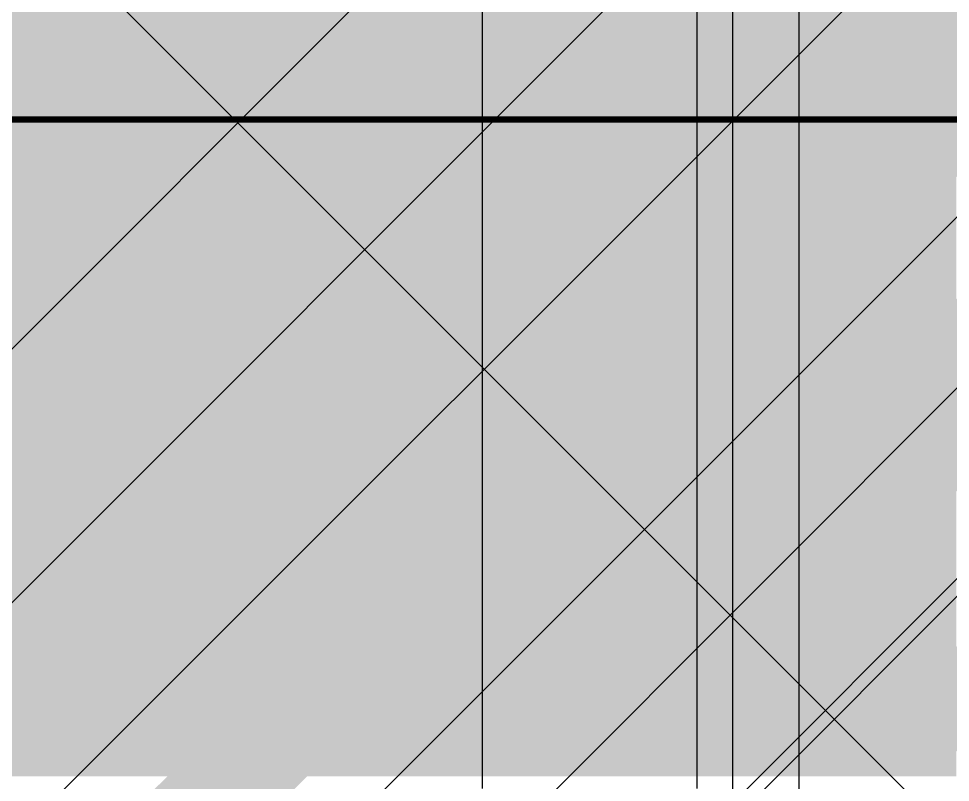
# Model space of a CAD drawing. Header units: inches. Extents: x -6 to 5433, y -4 to 5447.
# Drawn here: x 16.387 to 18.302, y 24.931 to 26.502 of the extents above; entities that cross this region are included whole.
import ezdxf

# ---------------------------------------------------------------- set-up
doc = ezdxf.new("R2010")
doc.units = ezdxf.units.IN
for name, color, linetype in [('Bottom Layer', 5, 'Continuous'), ('Bottom Solder', 6, 'Continuous'), ('Ground', 16, 'Continuous'), ('Mechanical 4', 56, 'Continuous'), ('Power', 76, 'Continuous'), ('Top Layer', 1, 'Continuous'), ('Top Paste', 8, 'Continuous'), ('Top Solder', 216, 'Continuous')]:
    doc.layers.add(name, color=color, linetype=linetype)

msp = doc.modelspace()

# ---------------------------------------------------------------- hatches: boundary and pattern name
at = {"layer": 'Top Layer'}
for points in [[(16.7131, 25.0457), (16.4081, 25.0457), (16.4081, 26.4957), (16.7131, 26.4957)], [(17.2131, 25.0457), (16.9081, 25.0457), (16.9081, 26.4957), (17.2131, 26.4957)], [(17.7131, 25.0457), (17.4081, 25.0457), (17.4081, 26.4957), (17.7131, 26.4957)], [(18.2131, 25.0457), (17.9081, 25.0457), (17.9081, 26.4957), (18.2131, 26.4957)]]:
    msp.add_hatch(color=1, dxfattribs=at).paths.add_polyline_path(points)
at = {"layer": 'Top Paste'}
for points in [[(16.7131, 25.0457), (16.4081, 25.0457), (16.4081, 26.4957), (16.7131, 26.4957)], [(17.2131, 25.0457), (16.9081, 25.0457), (16.9081, 26.4957), (17.2131, 26.4957)], [(17.7131, 25.0457), (17.4081, 25.0457), (17.4081, 26.4957), (17.7131, 26.4957)], [(18.2131, 25.0457), (17.9081, 25.0457), (17.9081, 26.4957), (18.2131, 26.4957)]]:
    msp.add_hatch(color=8, dxfattribs=at).paths.add_polyline_path(points)
at = {"layer": 'Top Solder'}
for points in [[(16.8147, 24.9441), (16.3065, 24.9441), (16.3065, 26.5973), (16.8147, 26.5973)], [(17.3147, 24.9441), (16.8065, 24.9441), (16.8065, 26.5973), (17.3147, 26.5973)], [(17.8147, 24.9441), (17.3065, 24.9441), (17.3065, 26.5973), (17.8147, 26.5973)], [(18.3147, 24.9441), (17.8065, 24.9441), (17.8065, 26.5973), (18.3147, 26.5973)]]:
    msp.add_hatch(color=216, dxfattribs=at).paths.add_polyline_path(points)

# ---------------------------------------------------------------- linework, layer by layer
at = {"layer": 'Bottom Layer'}
msp.add_line((14.7961, 28.3296), (18.4581, 24.6675), dxfattribs=at)
for points in [[(14.4773, 30.2128, 0.2794, 0.2794, 0), (25.9082, 18.7819, 0.2794, 0.2794, 0)], [(14.288, 29.7556, 0.2794, 0.2794, 0), (25.451, 18.5926, 0.2794, 0.2794, 0)], [(14.8819, 28.5367, 0.1524, 0.1524, 0), (24.6455, 18.7731, 0.1524, 0.1524, 0)]]:
    msp.add_lwpolyline(points, format="xyseb", dxfattribs=at)
at = {"layer": 'Bottom Solder'}
for p in [(10.7161, 20.161), (10.982, 19.9045), (12.4845, 19.9035), (13.1545, 20.1452)]:
    msp.add_line(p, (5432.8521, 5447.4931), dxfattribs=at)
at = {"layer": 'Ground'}
for p, q in [((18.5557, 26.9932), (15.0028, 23.4403)), ((15.4483, 23.2266), (18.817, 26.5953))]:
    msp.add_line(p, q, dxfattribs=at)
msp.add_lwpolyline([(15.113, 23.2209, 0.2032, 0.2032, 0), (18.7205, 26.8284, 0.2032, 0.2032, 0)], format="xyseb", dxfattribs=at)
at = {"layer": 'Mechanical 4'}
msp.add_lwpolyline([(17.7474, 28.7949, 0.0127, 0.0127, 1), (12.7474, 28.7949, 0.0127, 0.0127, 1)], format="xyseb", close=True, dxfattribs=at)
for points in [[(17.7474, 28.7949, 0.0127, 0.0127, -1), (12.7474, 28.7949, 0.0127, 0.0127, 0)], [(3.3624, 26.2949, 0.0127, 0.0127, 0), (27.1324, 26.2949, 0.0127, 0.0127, 0)]]:
    msp.add_lwpolyline(points, format="xyseb", dxfattribs=at)
at = {"layer": 'Power'}
for p, q in [((17.8543, 28.0651), (17.8543, 22.2168)), ((17.9918, 22.2168), (17.9918, 28.0651))]:
    msp.add_line(p, q, dxfattribs=at)
at = {"layer": 'Top Layer'}
for p, q in [((17.3401, 24.9187), (17.3401, 26.6227)), ((17.7811, 26.6227), (17.7811, 24.9187))]:
    msp.add_line(p, q, dxfattribs=at)
at = {"layer": 'Top Solder'}
msp.add_line((-1.791, 5.2156), (5432.8521, 5447.4931), dxfattribs=at)

doc.saveas('drawing.dxf')
